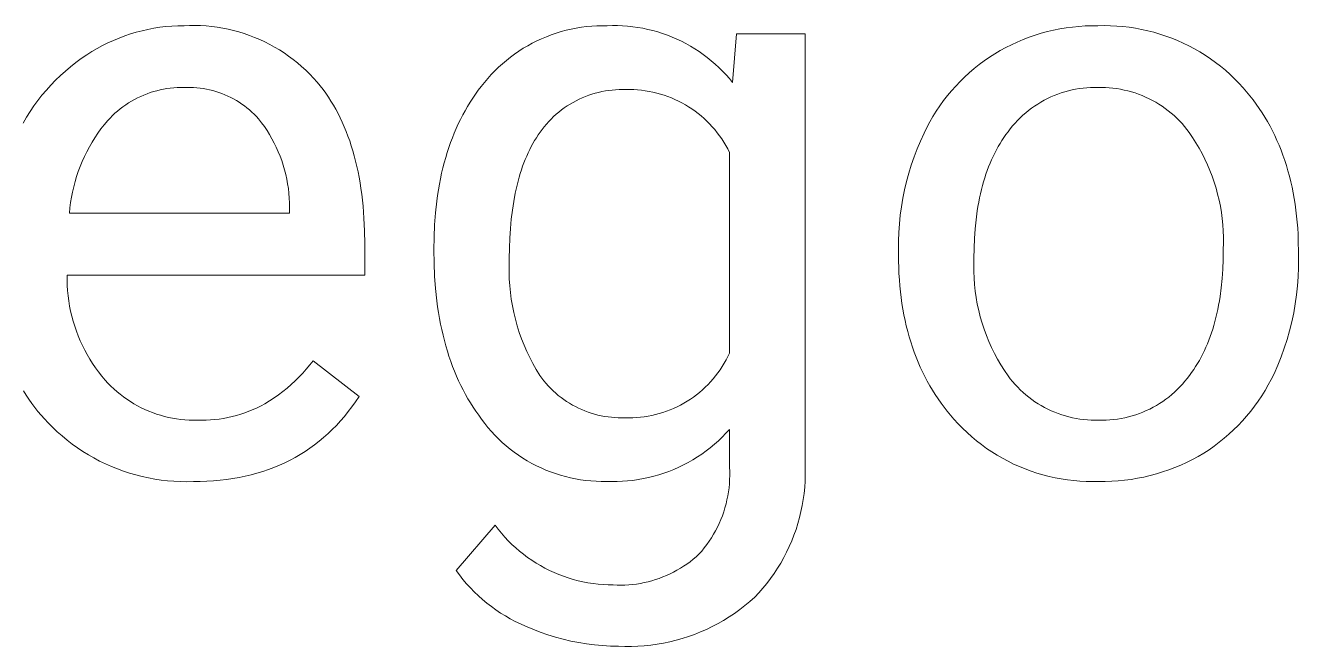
# Model space of a CAD drawing. Header units: millimetres. Extents: x 0 to 4030, y 0 to 2816.
# Drawn here: x 2931.4 to 3013.6, y 307.3 to 347.4 of the extents above; entities that cross this region are included whole.
import ezdxf

# ---------------------------------------------------------------- set-up
doc = ezdxf.new("R2010")
doc.units = ezdxf.units.MM
doc.header["$MEASUREMENT"] = 0
doc.layers.add('Domyślny', color=7, linetype='Continuous', true_color=0x000000)

msp = doc.modelspace()

# ---------------------------------------------------------------- linework, layer by layer
at = {"layer": 'Domyślny', "color": 18, "lineweight": 15, "true_color": 0x000000}
for p, q in [((2937.841, 346.706), (2938.211, 346.831)), ((2938.211, 346.831), (2938.585, 346.943)), ((2938.585, 346.943), (2938.962, 347.042)), ((2938.962, 347.042), (2939.343, 347.128)), ((2939.343, 347.128), (2939.727, 347.201)), ((2939.727, 347.201), (2940.113, 347.26)), ((2940.113, 347.26), (2940.5, 347.307)), ((2940.5, 347.307), (2940.889, 347.34)), ((2940.889, 347.34), (2941.279, 347.359)), ((2941.279, 347.359), (2941.67, 347.365)), ((2941.67, 347.365), (2942.028, 347.379)), ((2942.028, 347.379), (2942.386, 347.38)), ((2942.386, 347.38), (2942.744, 347.37)), ((2942.744, 347.37), (2943.102, 347.347)), ((2943.102, 347.347), (2943.459, 347.312)), ((2943.459, 347.312), (2943.814, 347.265)), ((2943.814, 347.265), (2944.168, 347.207)), ((2944.168, 347.207), (2944.519, 347.136)), ((2944.519, 347.136), (2944.868, 347.053)), ((2944.868, 347.053), (2945.214, 346.959)), ((2945.214, 346.959), (2945.556, 346.853)), ((2945.556, 346.853), (2945.895, 346.736)), ((2945.895, 346.736), (2946.229, 346.607)), ((2965.059, 346.657), (2965.372, 346.776)), ((2965.372, 346.776), (2965.689, 346.885)), ((2965.689, 346.885), (2966.009, 346.982)), ((2966.009, 346.982), (2966.332, 347.069)), ((2966.332, 347.069), (2966.658, 347.145)), ((2966.658, 347.145), (2966.987, 347.21)), ((2966.987, 347.21), (2967.318, 347.263)), ((2967.318, 347.263), (2967.65, 347.305)), ((2967.65, 347.305), (2967.983, 347.336)), ((2967.983, 347.336), (2968.318, 347.356)), ((2968.318, 347.356), (2968.652, 347.364)), ((2968.652, 347.364), (2968.987, 347.361)), ((2968.987, 347.361), (2969.316, 347.371)), ((2969.316, 347.371), (2969.646, 347.369)), ((2969.646, 347.369), (2969.975, 347.357)), ((2969.975, 347.357), (2970.303, 347.334)), ((2970.303, 347.334), (2970.631, 347.299)), ((2970.631, 347.299), (2970.957, 347.254)), ((2970.957, 347.254), (2971.281, 347.197)), ((2971.281, 347.197), (2971.604, 347.13)), ((2971.604, 347.13), (2971.924, 347.051)), ((2971.924, 347.051), (2972.241, 346.962)), ((2972.241, 346.962), (2972.555, 346.863)), ((2972.555, 346.863), (2972.865, 346.753)), ((2972.865, 346.753), (2973.172, 346.632)), ((2977.08, 343.697), (2977.321, 346.838)), ((2977.321, 346.838), (2981.75, 346.838)), ((2981.75, 346.838), (2981.75, 319.164)), ((2996.214, 346.619), (2996.603, 346.754)), ((2996.603, 346.754), (2996.996, 346.875)), ((2996.996, 346.875), (2997.393, 346.983)), ((2997.393, 346.983), (2997.793, 347.078)), ((2997.793, 347.078), (2998.196, 347.159)), ((2998.196, 347.159), (2998.602, 347.227)), ((2998.602, 347.227), (2999.01, 347.281)), ((2999.01, 347.281), (2999.419, 347.321)), ((2999.419, 347.321), (2999.829, 347.348)), ((2999.829, 347.348), (3000.24, 347.361)), ((3000.24, 347.361), (3000.652, 347.361)), ((3000.652, 347.361), (3001.057, 347.369)), ((3001.057, 347.369), (3001.462, 347.363)), ((3001.462, 347.363), (3001.867, 347.344)), ((3001.867, 347.344), (3002.271, 347.311)), ((3002.271, 347.311), (3002.674, 347.264)), ((3002.674, 347.264), (3003.075, 347.203)), ((3003.075, 347.203), (3003.474, 347.129)), ((3003.474, 347.129), (3003.87, 347.042)), ((3003.87, 347.042), (3004.262, 346.941)), ((3004.262, 346.941), (3004.651, 346.827)), ((3004.651, 346.827), (3005.036, 346.699)), ((2936.068, 345.894), (2936.411, 346.081)), ((2936.411, 346.081), (2936.76, 346.255)), ((2936.76, 346.255), (2937.115, 346.418)), ((2937.115, 346.418), (2937.475, 346.568)), ((2937.475, 346.568), (2937.841, 346.706)), ((2946.229, 346.607), (2946.559, 346.467)), ((2946.559, 346.467), (2946.884, 346.316)), ((2946.884, 346.316), (2947.204, 346.154)), ((2947.204, 346.154), (2947.518, 345.981)), ((2947.518, 345.981), (2947.826, 345.798)), ((2963.565, 345.905), (2963.853, 346.076)), ((2963.853, 346.076), (2964.147, 346.236)), ((2964.147, 346.236), (2964.446, 346.387)), ((2964.446, 346.387), (2964.75, 346.527)), ((2964.75, 346.527), (2965.059, 346.657)), ((2973.172, 346.632), (2973.474, 346.502)), ((2973.474, 346.502), (2973.771, 346.361)), ((2973.771, 346.361), (2974.064, 346.21)), ((2974.064, 346.21), (2974.352, 346.049)), ((2974.352, 346.049), (2974.634, 345.879)), ((2994.349, 345.758), (2994.71, 345.955)), ((2994.71, 345.955), (2995.078, 346.14)), ((2995.078, 346.14), (2995.451, 346.312)), ((2995.451, 346.312), (2995.83, 346.472)), ((2995.83, 346.472), (2996.214, 346.619)), ((3005.036, 346.699), (3005.417, 346.559)), ((3005.417, 346.559), (3005.792, 346.406)), ((3005.792, 346.406), (3006.162, 346.24)), ((3006.162, 346.24), (3006.526, 346.062)), ((3006.526, 346.062), (3006.884, 345.872)), ((2934.69, 344.987), (2935.042, 345.243)), ((2935.042, 345.243), (2935.402, 345.486)), ((2935.402, 345.486), (2935.731, 345.696)), ((2935.731, 345.696), (2936.068, 345.894)), ((2947.826, 345.798), (2948.128, 345.605)), ((2948.128, 345.605), (2948.423, 345.401)), ((2948.423, 345.401), (2948.711, 345.188)), ((2948.711, 345.188), (2948.991, 344.965)), ((2962.219, 344.912), (2962.474, 345.129)), ((2962.474, 345.129), (2962.737, 345.337)), ((2962.737, 345.337), (2963.006, 345.536)), ((2963.006, 345.536), (2963.282, 345.725)), ((2963.282, 345.725), (2963.565, 345.905)), ((2974.634, 345.879), (2974.91, 345.7)), ((2974.91, 345.7), (2975.18, 345.511)), ((2975.18, 345.511), (2975.443, 345.313)), ((2975.443, 345.313), (2975.699, 345.106)), ((2975.699, 345.106), (2975.949, 344.891)), ((2992.985, 344.852), (2993.313, 345.096)), ((2993.313, 345.096), (2993.65, 345.328)), ((2993.65, 345.328), (2993.995, 345.549)), ((2993.995, 345.549), (2994.349, 345.758)), ((3006.884, 345.872), (3007.235, 345.669)), ((3007.235, 345.669), (3007.579, 345.455)), ((3007.579, 345.455), (3007.916, 345.229)), ((3007.916, 345.229), (3008.245, 344.992)), ((2933.691, 344.149), (2934.014, 344.44)), ((2934.014, 344.44), (2934.347, 344.72)), ((2934.347, 344.72), (2934.69, 344.987)), ((2948.991, 344.965), (2949.264, 344.732)), ((2949.264, 344.732), (2949.529, 344.491)), ((2949.529, 344.491), (2949.785, 344.24)), ((2961.499, 344.212), (2961.731, 344.453)), ((2961.731, 344.453), (2961.971, 344.687)), ((2961.971, 344.687), (2962.219, 344.912)), ((2975.949, 344.891), (2976.191, 344.668)), ((2976.191, 344.668), (2976.425, 344.437)), ((2976.425, 344.437), (2976.652, 344.198)), ((2992.051, 344.054), (2992.353, 344.331)), ((2992.353, 344.331), (2992.664, 344.597)), ((2992.664, 344.597), (2992.985, 344.852)), ((3008.245, 344.992), (3008.566, 344.744)), ((3008.566, 344.744), (3008.878, 344.485)), ((3008.878, 344.485), (3009.181, 344.216)), ((2932.785, 343.212), (2933.076, 343.535)), ((2933.076, 343.535), (2933.378, 343.847)), ((2933.378, 343.847), (2933.691, 344.149)), ((2949.785, 344.24), (2950.033, 343.982)), ((2950.033, 343.982), (2950.272, 343.715)), ((2950.272, 343.715), (2950.46, 343.484)), ((2950.46, 343.484), (2950.643, 343.247)), ((2960.854, 343.442), (2961.061, 343.706)), ((2961.061, 343.706), (2961.276, 343.963)), ((2961.276, 343.963), (2961.499, 344.212)), ((2976.652, 344.198), (2976.87, 343.951)), ((2976.87, 343.951), (2977.08, 343.697)), ((2991.204, 343.166), (2991.476, 343.471)), ((2991.476, 343.471), (2991.758, 343.768)), ((2991.758, 343.768), (2992.051, 344.054)), ((3009.181, 344.216), (3009.474, 343.936)), ((3009.474, 343.936), (3009.759, 343.647)), ((3009.759, 343.647), (3010.033, 343.348)), ((2932.237, 342.536), (2932.505, 342.879)), ((2932.505, 342.879), (2932.785, 343.212)), ((2938.674, 342.708), (2938.477, 342.606)), ((2938.874, 342.803), (2938.674, 342.708)), ((2939.077, 342.891), (2938.874, 342.803)), ((2939.283, 342.972), (2939.077, 342.891)), ((2939.492, 343.046), (2939.283, 342.972)), ((2939.703, 343.112), (2939.492, 343.046)), ((2939.916, 343.172), (2939.703, 343.112)), ((2940.131, 343.224), (2939.916, 343.172)), ((2940.348, 343.269), (2940.131, 343.224)), ((2940.566, 343.306), (2940.348, 343.269)), ((2940.786, 343.336), (2940.566, 343.306)), ((2941.006, 343.358), (2940.786, 343.336)), ((2941.227, 343.372), (2941.006, 343.358)), ((2941.448, 343.38), (2941.227, 343.372)), ((2941.67, 343.379), (2941.448, 343.38)), ((2941.877, 343.385), (2941.67, 343.379)), ((2942.085, 343.383), (2941.877, 343.385)), ((2942.293, 343.375), (2942.085, 343.383)), ((2942.5, 343.359), (2942.293, 343.375)), ((2942.706, 343.337), (2942.5, 343.359)), ((2942.912, 343.307), (2942.706, 343.337)), ((2943.116, 343.27), (2942.912, 343.307)), ((2943.319, 343.227), (2943.116, 343.27)), ((2943.521, 343.177), (2943.319, 343.227)), ((2943.721, 343.119), (2943.521, 343.177)), ((2943.918, 343.055), (2943.721, 343.119)), ((2944.114, 342.985), (2943.918, 343.055)), ((2944.306, 342.907), (2944.114, 342.985)), ((2944.496, 342.824), (2944.306, 342.907)), ((2944.684, 342.733), (2944.496, 342.824)), ((2944.868, 342.637), (2944.684, 342.733)), ((2945.048, 342.534), (2944.868, 342.637)), ((2950.643, 343.247), (2950.819, 343.004)), ((2950.819, 343.004), (2950.989, 342.755)), ((2950.989, 342.755), (2951.154, 342.5)), ((2960.137, 342.423), (2960.307, 342.686)), ((2960.307, 342.686), (2960.484, 342.943)), ((2960.484, 342.943), (2960.666, 343.195)), ((2960.666, 343.195), (2960.854, 343.442)), ((2967.376, 342.711), (2967.174, 342.619)), ((2967.582, 342.796), (2967.376, 342.711)), ((2967.79, 342.874), (2967.582, 342.796)), ((2968.001, 342.945), (2967.79, 342.874)), ((2968.214, 343.008), (2968.001, 342.945)), ((2968.43, 343.064), (2968.214, 343.008)), ((2968.647, 343.113), (2968.43, 343.064)), ((2968.865, 343.154), (2968.647, 343.113)), ((2969.085, 343.187), (2968.865, 343.154)), ((2969.306, 343.213), (2969.085, 343.187)), ((2969.528, 343.232), (2969.306, 343.213)), ((2969.75, 343.242), (2969.528, 343.232)), ((2969.973, 343.245), (2969.75, 343.242)), ((2970.195, 343.241), (2969.973, 343.245)), ((2970.445, 343.244), (2970.195, 343.241)), ((2970.696, 343.238), (2970.445, 343.244)), ((2970.946, 343.223), (2970.696, 343.238)), ((2971.195, 343.2), (2970.946, 343.223)), ((2971.443, 343.168), (2971.195, 343.2)), ((2971.69, 343.127), (2971.443, 343.168)), ((2971.936, 343.078), (2971.69, 343.127)), ((2972.179, 343.02), (2971.936, 343.078)), ((2972.421, 342.954), (2972.179, 343.02)), ((2972.66, 342.88), (2972.421, 342.954)), ((2972.896, 342.797), (2972.66, 342.88)), ((2973.129, 342.706), (2972.896, 342.797)), ((2973.359, 342.607), (2973.129, 342.706)), ((2990.691, 342.527), (2990.942, 342.851)), ((2990.942, 342.851), (2991.204, 343.166)), ((2997.399, 342.662), (2997.186, 342.552)), ((2997.617, 342.765), (2997.399, 342.662)), ((2997.837, 342.86), (2997.617, 342.765)), ((2998.061, 342.947), (2997.837, 342.86)), ((2998.288, 343.026), (2998.061, 342.947)), ((2998.517, 343.098), (2998.288, 343.026)), ((2998.749, 343.161), (2998.517, 343.098)), ((2998.982, 343.217), (2998.749, 343.161)), ((2999.218, 343.264), (2998.982, 343.217)), ((2999.455, 343.303), (2999.218, 343.264)), ((2999.693, 343.334), (2999.455, 343.303)), ((2999.932, 343.357), (2999.693, 343.334)), ((3000.172, 343.371), (2999.932, 343.357)), ((3000.412, 343.377), (3000.172, 343.371)), ((3000.652, 343.375), (3000.412, 343.377)), ((3000.896, 343.377), (3000.652, 343.375)), ((3001.139, 343.371), (3000.896, 343.377)), ((3001.383, 343.357), (3001.139, 343.371)), ((3001.626, 343.334), (3001.383, 343.357)), ((3001.868, 343.302), (3001.626, 343.334)), ((3002.108, 343.263), (3001.868, 343.302)), ((3002.347, 343.215), (3002.108, 343.263)), ((3002.585, 343.158), (3002.347, 343.215)), ((3002.82, 343.094), (3002.585, 343.158)), ((3003.053, 343.022), (3002.82, 343.094)), ((3003.283, 342.941), (3003.053, 343.022)), ((3003.51, 342.853), (3003.283, 342.941)), ((3003.735, 342.756), (3003.51, 342.853)), ((3003.955, 342.653), (3003.735, 342.756)), ((3004.172, 342.541), (3003.955, 342.653)), ((3010.033, 343.348), (3010.253, 343.095)), ((3010.253, 343.095), (3010.466, 342.837)), ((3010.466, 342.837), (3010.673, 342.573)), ((2931.507, 341.456), (2931.738, 341.825)), ((2931.738, 341.825), (2931.981, 342.185)), ((2931.981, 342.185), (2932.237, 342.536)), ((2937.38, 341.86), (2937.214, 341.715)), ((2937.552, 342), (2937.38, 341.86)), ((2937.729, 342.134), (2937.552, 342)), ((2937.91, 342.261), (2937.729, 342.134)), ((2938.095, 342.383), (2937.91, 342.261)), ((2938.284, 342.498), (2938.095, 342.383)), ((2938.477, 342.606), (2938.284, 342.498)), ((2945.225, 342.425), (2945.048, 342.534)), ((2945.398, 342.311), (2945.225, 342.425)), ((2945.567, 342.19), (2945.398, 342.311)), ((2945.732, 342.064), (2945.567, 342.19)), ((2945.893, 341.932), (2945.732, 342.064)), ((2946.049, 341.795), (2945.893, 341.932)), ((2951.154, 342.5), (2951.312, 342.239)), ((2951.312, 342.239), (2951.464, 341.972)), ((2951.464, 341.972), (2951.611, 341.698)), ((2959.662, 341.602), (2959.814, 341.881)), ((2959.814, 341.881), (2959.973, 342.155)), ((2959.973, 342.155), (2960.137, 342.423)), ((2966.035, 341.927), (2965.86, 341.789)), ((2966.215, 342.058), (2966.035, 341.927)), ((2966.398, 342.183), (2966.215, 342.058)), ((2966.586, 342.302), (2966.398, 342.183)), ((2966.778, 342.415), (2966.586, 342.302)), ((2966.974, 342.52), (2966.778, 342.415)), ((2967.174, 342.619), (2966.974, 342.52)), ((2973.586, 342.5), (2973.359, 342.607)), ((2973.808, 342.386), (2973.586, 342.5)), ((2974.027, 342.263), (2973.808, 342.386)), ((2974.241, 342.134), (2974.027, 342.263)), ((2974.45, 341.996), (2974.241, 342.134)), ((2974.655, 341.852), (2974.45, 341.996)), ((2974.854, 341.701), (2974.655, 341.852)), ((2990.008, 341.507), (2990.224, 341.855)), ((2990.224, 341.855), (2990.452, 342.195)), ((2990.452, 342.195), (2990.691, 342.527)), ((2996.182, 341.896), (2995.996, 341.744)), ((2996.374, 342.041), (2996.182, 341.896)), ((2996.57, 342.179), (2996.374, 342.041)), ((2996.771, 342.311), (2996.57, 342.179)), ((2996.976, 342.435), (2996.771, 342.311)), ((2997.186, 342.552), (2996.976, 342.435)), ((3004.385, 342.422), (3004.172, 342.541)), ((3004.594, 342.296), (3004.385, 342.422)), ((3004.798, 342.163), (3004.594, 342.296)), ((3004.998, 342.023), (3004.798, 342.163)), ((3005.192, 341.875), (3004.998, 342.023)), ((3005.382, 341.722), (3005.192, 341.875)), ((3010.673, 342.573), (3010.872, 342.305)), ((3010.872, 342.305), (3011.064, 342.031)), ((3011.064, 342.031), (3011.249, 341.751)), ((2931.289, 341.08), (2931.507, 341.456)), ((2936.744, 341.245), (2936.524, 340.978)), ((2936.895, 341.407), (2936.744, 341.245)), ((2937.052, 341.564), (2936.895, 341.407)), ((2937.214, 341.715), (2937.052, 341.564)), ((2946.2, 341.652), (2946.049, 341.795)), ((2946.346, 341.505), (2946.2, 341.652)), ((2946.488, 341.353), (2946.346, 341.505)), ((2946.676, 341.107), (2946.488, 341.353)), ((2946.856, 340.856), (2946.676, 341.107)), ((2951.611, 341.698), (2951.751, 341.419)), ((2951.751, 341.419), (2951.886, 341.133)), ((2951.886, 341.133), (2952.014, 340.842)), ((2959.241, 340.734), (2959.375, 341.029)), ((2959.375, 341.029), (2959.516, 341.318)), ((2959.516, 341.318), (2959.662, 341.602)), ((2965.063, 341.015), (2964.92, 340.845)), ((2965.212, 341.181), (2965.063, 341.015)), ((2965.366, 341.341), (2965.212, 341.181)), ((2965.526, 341.496), (2965.366, 341.341)), ((2965.69, 341.645), (2965.526, 341.496)), ((2965.86, 341.789), (2965.69, 341.645)), ((2975.048, 341.543), (2974.854, 341.701)), ((2975.236, 341.378), (2975.048, 341.543)), ((2975.419, 341.206), (2975.236, 341.378)), ((2975.595, 341.029), (2975.419, 341.206)), ((2975.766, 340.845), (2975.595, 341.029)), ((2989.612, 340.79), (2989.804, 341.152)), ((2989.804, 341.152), (2990.008, 341.507)), ((2995.307, 341.076), (2995.149, 340.895)), ((2995.47, 341.252), (2995.307, 341.076)), ((2995.64, 341.422), (2995.47, 341.252)), ((2995.815, 341.586), (2995.64, 341.422)), ((2995.996, 341.744), (2995.815, 341.586)), ((3005.566, 341.562), (3005.382, 341.722)), ((3005.744, 341.395), (3005.566, 341.562)), ((3005.916, 341.223), (3005.744, 341.395)), ((3006.083, 341.044), (3005.916, 341.223)), ((3006.243, 340.86), (3006.083, 341.044)), ((3011.249, 341.751), (3011.427, 341.467)), ((3011.427, 341.467), (3011.598, 341.177)), ((3011.598, 341.177), (3011.762, 340.882)), ((2936.111, 340.422), (2935.918, 340.134)), ((2936.313, 340.703), (2936.111, 340.422)), ((2936.524, 340.978), (2936.313, 340.703)), ((2947.028, 340.599), (2946.856, 340.856)), ((2947.19, 340.336), (2947.028, 340.599)), ((2947.344, 340.067), (2947.19, 340.336)), ((2952.014, 340.842), (2952.137, 340.544)), ((2952.137, 340.544), (2952.253, 340.24)), ((2952.253, 340.24), (2952.364, 339.93)), ((2958.99, 340.128), (2959.112, 340.434)), ((2959.112, 340.434), (2959.241, 340.734)), ((2964.531, 340.316), (2964.413, 340.137)), ((2964.652, 340.49), (2964.531, 340.316)), ((2964.783, 340.67), (2964.652, 340.49)), ((2964.92, 340.845), (2964.783, 340.67)), ((2975.929, 340.656), (2975.766, 340.845)), ((2976.086, 340.461), (2975.929, 340.656)), ((2976.237, 340.261), (2976.086, 340.461)), ((2976.38, 340.055), (2976.237, 340.261)), ((2989.2, 339.92), (2989.432, 340.422)), ((2989.432, 340.422), (2989.612, 340.79)), ((2994.719, 340.335), (2994.588, 340.149)), ((2994.854, 340.516), (2994.719, 340.335)), ((2994.998, 340.708), (2994.854, 340.516)), ((2995.149, 340.895), (2994.998, 340.708)), ((3006.396, 340.671), (3006.243, 340.86)), ((3006.543, 340.476), (3006.396, 340.671)), ((3006.769, 340.145), (3006.543, 340.476)), ((3011.762, 340.882), (3011.919, 340.582)), ((3011.919, 340.582), (3012.069, 340.277)), ((3012.069, 340.277), (3012.212, 339.966)), ((2935.562, 339.54), (2935.398, 339.234)), ((2935.735, 339.84), (2935.562, 339.54)), ((2935.918, 340.134), (2935.735, 339.84)), ((2947.489, 339.794), (2947.344, 340.067)), ((2947.624, 339.516), (2947.489, 339.794)), ((2947.75, 339.234), (2947.624, 339.516)), ((2952.364, 339.93), (2952.468, 339.613)), ((2952.468, 339.613), (2952.567, 339.291)), ((2958.658, 339.179), (2958.763, 339.501)), ((2958.763, 339.501), (2958.873, 339.817)), ((2958.873, 339.817), (2958.99, 340.128)), ((2963.981, 339.368), (2963.882, 339.163)), ((2964.083, 339.568), (2963.981, 339.368)), ((2964.189, 339.763), (2964.083, 339.568)), ((2964.299, 339.953), (2964.189, 339.763)), ((2964.413, 340.137), (2964.299, 339.953)), ((2976.516, 339.845), (2976.38, 340.055)), ((2976.644, 339.63), (2976.516, 339.845)), ((2976.765, 339.411), (2976.644, 339.63)), ((2976.878, 339.188), (2976.765, 339.411)), ((2988.787, 338.893), (2988.985, 339.41)), ((2988.985, 339.41), (2989.2, 339.92)), ((2994.108, 339.358), (2993.998, 339.148)), ((2994.221, 339.563), (2994.108, 339.358)), ((2994.339, 339.763), (2994.221, 339.563)), ((2994.462, 339.959), (2994.339, 339.763)), ((2994.588, 340.149), (2994.462, 339.959)), ((3006.984, 339.807), (3006.769, 340.145)), ((3007.188, 339.462), (3006.984, 339.807)), ((3007.38, 339.11), (3007.188, 339.462)), ((3012.212, 339.966), (3012.348, 339.651)), ((3012.348, 339.651), (3012.477, 339.33)), ((2935.103, 338.608), (2934.971, 338.287)), ((2935.245, 338.923), (2935.103, 338.608)), ((2935.398, 339.234), (2935.245, 338.923)), ((2947.867, 338.947), (2947.75, 339.234)), ((2947.974, 338.657), (2947.867, 338.947)), ((2948.071, 338.363), (2947.974, 338.657)), ((2952.567, 339.291), (2952.66, 338.962)), ((2952.66, 338.962), (2952.746, 338.627)), ((2952.746, 338.627), (2952.827, 338.286)), ((2958.38, 338.182), (2958.467, 338.52)), ((2958.467, 338.52), (2958.559, 338.852)), ((2958.559, 338.852), (2958.658, 339.179)), ((2963.696, 338.737), (2963.609, 338.516)), ((2963.787, 338.952), (2963.696, 338.737)), ((2963.882, 339.163), (2963.787, 338.952)), ((2976.878, 326.237), (2976.878, 339.188)), ((2988.606, 338.369), (2988.787, 338.893)), ((2993.792, 338.714), (2993.695, 338.49)), ((2993.893, 338.934), (2993.792, 338.714)), ((2993.998, 339.148), (2993.893, 338.934)), ((3007.56, 338.752), (3007.38, 339.11)), ((3007.728, 338.388), (3007.56, 338.752)), ((3012.477, 339.33), (3012.599, 339.004)), ((3012.599, 339.004), (3012.713, 338.673)), ((3012.713, 338.673), (3012.821, 338.336)), ((2934.849, 337.963), (2934.738, 337.635)), ((2934.971, 338.287), (2934.849, 337.963)), ((2948.158, 338.066), (2948.071, 338.363)), ((2948.235, 337.767), (2948.158, 338.066)), ((2948.302, 337.465), (2948.235, 337.767)), ((2952.827, 338.286), (2952.902, 337.939)), ((2952.902, 337.939), (2952.97, 337.586)), ((2958.225, 337.491), (2958.299, 337.839)), ((2958.299, 337.839), (2958.38, 338.182)), ((2963.37, 337.822), (2963.298, 337.58)), ((2963.446, 338.058), (2963.37, 337.822)), ((2963.525, 338.29), (2963.446, 338.058)), ((2963.609, 338.516), (2963.525, 338.29)), ((2988.297, 337.306), (2988.443, 337.84)), ((2988.443, 337.84), (2988.606, 338.369)), ((2993.431, 337.788), (2993.351, 337.545)), ((2993.515, 338.027), (2993.431, 337.788)), ((2993.603, 338.261), (2993.515, 338.027)), ((2993.695, 338.49), (2993.603, 338.261)), ((3007.884, 338.019), (3007.728, 338.388)), ((3008.028, 337.644), (3007.884, 338.019)), ((3012.821, 338.336), (3012.922, 337.995)), ((3012.922, 337.995), (3013.016, 337.648)), ((2934.55, 336.968), (2934.472, 336.63)), ((2934.639, 337.303), (2934.55, 336.968)), ((2934.738, 337.635), (2934.639, 337.303)), ((2948.358, 337.161), (2948.302, 337.465)), ((2948.405, 336.855), (2948.358, 337.161)), ((2952.97, 337.586), (2953.033, 337.226)), ((2953.033, 337.226), (2953.09, 336.86)), ((2958.093, 336.778), (2958.156, 337.137)), ((2958.156, 337.137), (2958.225, 337.491)), ((2963.166, 337.081), (2963.106, 336.823)), ((2963.23, 337.333), (2963.166, 337.081)), ((2963.298, 337.58), (2963.23, 337.333)), ((2988.169, 336.768), (2988.297, 337.306)), ((2993.205, 337.044), (2993.138, 336.786)), ((2993.276, 337.297), (2993.205, 337.044)), ((2993.351, 337.545), (2993.276, 337.297)), ((3008.159, 337.266), (3008.028, 337.644)), ((3008.277, 336.883), (3008.159, 337.266)), ((3008.383, 336.496), (3008.277, 336.883)), ((3013.016, 337.648), (3013.103, 337.297)), ((3013.103, 337.297), (3013.183, 336.94)), ((3013.183, 336.94), (3013.256, 336.578)), ((2934.406, 336.29), (2934.351, 335.948)), ((2934.472, 336.63), (2934.406, 336.29)), ((2948.441, 336.548), (2948.405, 336.855)), ((2948.467, 336.24), (2948.441, 336.548)), ((2948.482, 335.931), (2948.467, 336.24)), ((2953.09, 336.86), (2953.141, 336.488)), ((2953.141, 336.488), (2953.224, 335.725)), ((2957.986, 336.044), (2958.036, 336.414)), ((2958.036, 336.414), (2958.093, 336.778)), ((2963.049, 336.561), (2962.948, 336.02)), ((2963.106, 336.823), (2963.049, 336.561)), ((2987.967, 335.679), (2988.059, 336.225)), ((2988.059, 336.225), (2988.169, 336.768)), ((2993.018, 336.256), (2992.964, 335.984)), ((2993.076, 336.523), (2993.018, 336.256)), ((2993.138, 336.786), (2993.076, 336.523)), ((3008.476, 336.106), (3008.383, 336.496)), ((3008.556, 335.713), (3008.476, 336.106)), ((3013.256, 336.578), (3013.322, 336.211)), ((3013.322, 336.211), (3013.381, 335.839)), ((2934.307, 335.605), (2934.275, 335.26)), ((2934.275, 335.26), (2948.487, 335.26)), ((2934.351, 335.948), (2934.307, 335.605)), ((2948.487, 335.622), (2948.482, 335.931)), ((2948.487, 335.26), (2948.487, 335.622)), ((2953.224, 335.725), (2953.284, 334.938)), ((2957.842, 334.512), (2957.902, 335.288)), ((2957.902, 335.288), (2957.986, 336.044)), ((2962.862, 335.459), (2962.791, 334.877)), ((2962.948, 336.02), (2962.862, 335.459)), ((2987.894, 335.13), (2987.967, 335.679)), ((2992.869, 335.425), (2992.791, 334.847)), ((2992.914, 335.707), (2992.869, 335.425)), ((2992.964, 335.984), (2992.914, 335.707)), ((3008.622, 335.318), (3008.556, 335.713)), ((3008.676, 334.921), (3008.622, 335.318)), ((3013.381, 335.839), (3013.433, 335.461)), ((3013.433, 335.461), (3013.478, 335.079)), ((2953.284, 334.938), (2953.32, 334.125)), ((2957.806, 333.713), (2957.842, 334.512)), ((2962.791, 334.877), (2962.737, 334.274)), ((2987.801, 334.027), (2987.838, 334.58)), ((2987.838, 334.58), (2987.894, 335.13)), ((2992.791, 334.847), (2992.731, 334.25)), ((3008.716, 334.522), (3008.676, 334.921)), ((3008.743, 334.122), (3008.716, 334.522)), ((3013.478, 335.079), (3013.516, 334.692)), ((3013.516, 334.692), (3013.547, 334.299)), ((2953.32, 334.125), (2953.332, 333.287)), ((2957.794, 332.894), (2957.806, 333.713)), ((2962.697, 333.651), (2962.674, 333.007)), ((2962.737, 334.274), (2962.697, 333.651)), ((2987.782, 333.474), (2987.801, 334.027)), ((2992.688, 333.634), (2992.662, 332.998)), ((2992.731, 334.25), (2992.688, 333.634)), ((3008.757, 333.722), (3008.743, 334.122)), ((3008.757, 333.321), (3008.757, 333.722)), ((3013.547, 334.299), (3013.571, 333.902)), ((3013.571, 333.902), (3013.589, 333.499)), ((2953.332, 333.287), (2953.332, 331.274)), ((2957.807, 332.039), (2957.794, 332.894)), ((2962.674, 333.007), (2962.666, 332.343)), ((2987.781, 332.92), (2987.782, 333.474)), ((2987.781, 332.585), (2987.781, 332.92)), ((2992.662, 332.998), (2992.653, 332.343)), ((3008.736, 332.275), (3008.744, 332.92)), ((3008.744, 332.92), (3008.757, 333.321)), ((3013.589, 333.499), (3013.603, 332.679)), ((2957.843, 331.208), (2957.807, 332.039)), ((2962.666, 332.343), (2962.649, 331.904)), ((2987.785, 332.174), (2987.781, 332.585)), ((2987.796, 331.767), (2987.785, 332.174)), ((2992.653, 332.343), (2992.64, 331.921)), ((3008.711, 331.649), (3008.736, 332.275)), ((3013.603, 332.343), (3013.601, 331.754)), ((3013.603, 332.679), (3013.603, 332.343)), ((2934.127, 331.274), (2934.126, 330.939)), ((2953.332, 331.274), (2934.127, 331.274)), ((2957.903, 330.4), (2957.843, 331.208)), ((2962.649, 331.904), (2962.648, 331.464)), ((2962.648, 331.464), (2962.662, 331.024)), ((2987.813, 331.366), (2987.796, 331.767)), ((2987.838, 330.971), (2987.813, 331.366)), ((2992.64, 331.921), (2992.641, 331.498)), ((2992.641, 331.498), (2992.658, 331.076)), ((3008.669, 331.041), (3008.711, 331.649)), ((3013.579, 331.164), (3013.537, 330.576)), ((3013.601, 331.754), (3013.579, 331.164)), ((2934.126, 330.939), (2934.136, 330.603)), ((2934.136, 330.603), (2934.157, 330.269)), ((2957.988, 329.614), (2957.903, 330.4)), ((2962.662, 331.024), (2962.69, 330.585)), ((2962.69, 330.585), (2962.734, 330.148)), ((2987.87, 330.58), (2987.838, 330.971)), ((2987.908, 330.194), (2987.87, 330.58)), ((2992.658, 331.076), (2992.689, 330.655)), ((2992.689, 330.655), (2992.735, 330.235)), ((3008.535, 329.88), (3008.61, 330.451)), ((3008.61, 330.451), (3008.669, 331.041)), ((3013.537, 330.576), (3013.474, 329.99)), ((2934.157, 330.269), (2934.19, 329.935)), ((2934.19, 329.935), (2934.233, 329.603)), ((2934.233, 329.603), (2934.288, 329.272)), ((2958.039, 329.23), (2957.988, 329.614)), ((2962.734, 330.148), (2962.793, 329.712)), ((2962.793, 329.712), (2962.866, 329.278)), ((2987.954, 329.814), (2987.908, 330.194)), ((2988.007, 329.439), (2987.954, 329.814)), ((2992.735, 330.235), (2992.795, 329.816)), ((2992.795, 329.816), (2992.87, 329.401)), ((3008.442, 329.327), (3008.491, 329.602)), ((3008.491, 329.602), (3008.535, 329.88)), ((3013.474, 329.99), (3013.392, 329.406)), ((2934.288, 329.272), (2934.353, 328.944)), ((2934.353, 328.944), (2934.43, 328.617)), ((2958.097, 328.852), (2958.039, 329.23)), ((2958.16, 328.479), (2958.097, 328.852)), ((2962.866, 329.278), (2962.955, 328.847)), ((2962.955, 328.847), (2963.058, 328.419)), ((2988.067, 329.069), (2988.007, 329.439)), ((2988.134, 328.704), (2988.067, 329.069)), ((2988.208, 328.344), (2988.134, 328.704)), ((2992.87, 329.401), (2992.959, 328.988)), ((2992.959, 328.988), (2993.063, 328.578)), ((3008.271, 328.533), (3008.333, 328.793)), ((3008.333, 328.793), (3008.389, 329.058)), ((3008.389, 329.058), (3008.442, 329.327)), ((3013.289, 328.825), (3013.166, 328.249)), ((3013.392, 329.406), (3013.289, 328.825)), ((2934.43, 328.617), (2934.518, 328.294)), ((2934.518, 328.294), (2934.616, 327.973)), ((2934.616, 327.973), (2934.725, 327.656)), ((2958.23, 328.112), (2958.16, 328.479)), ((2958.305, 327.751), (2958.23, 328.112)), ((2963.058, 328.419), (2963.176, 327.996)), ((2963.176, 327.996), (2963.309, 327.576)), ((2988.289, 327.99), (2988.208, 328.344)), ((2988.377, 327.64), (2988.289, 327.99)), ((2993.063, 328.578), (2993.181, 328.172)), ((2993.181, 328.172), (2993.313, 327.771)), ((3008.062, 327.779), (3008.136, 328.026)), ((3008.136, 328.026), (3008.206, 328.277)), ((3008.206, 328.277), (3008.271, 328.533)), ((3013.166, 328.249), (3013.023, 327.677)), ((2934.725, 327.656), (2934.844, 327.343)), ((2934.844, 327.343), (2934.974, 327.034)), ((2934.974, 327.034), (2935.114, 326.73)), ((2958.387, 327.396), (2958.305, 327.751)), ((2958.474, 327.046), (2958.387, 327.396)), ((2958.568, 326.702), (2958.474, 327.046)), ((2963.309, 327.576), (2963.455, 327.162)), ((2963.455, 327.162), (2963.616, 326.752)), ((2988.472, 327.296), (2988.377, 327.64)), ((2988.573, 326.957), (2988.472, 327.296)), ((2993.313, 327.771), (2993.459, 327.374)), ((2993.459, 327.374), (2993.619, 326.983)), ((3007.723, 326.838), (3007.814, 327.066)), ((3007.814, 327.066), (3007.901, 327.299)), ((3007.901, 327.299), (3007.984, 327.537)), ((3007.984, 327.537), (3008.062, 327.779)), ((3012.861, 327.11), (3012.679, 326.549)), ((3013.023, 327.677), (3012.861, 327.11)), ((2935.114, 326.73), (2935.264, 326.43)), ((2935.264, 326.43), (2935.424, 326.136)), ((2958.667, 326.363), (2958.568, 326.702)), ((2958.773, 326.03), (2958.667, 326.363)), ((2963.616, 326.752), (2963.791, 326.348)), ((2963.791, 326.348), (2963.98, 325.951)), ((2976.773, 326.013), (2976.878, 326.237)), ((2988.682, 326.623), (2988.573, 326.957)), ((2988.798, 326.294), (2988.682, 326.623)), ((2988.921, 325.97), (2988.798, 326.294)), ((2993.619, 326.983), (2993.792, 326.598)), ((2993.792, 326.598), (2993.979, 326.219)), ((2993.979, 326.219), (2994.179, 325.846)), ((3007.423, 326.179), (3007.527, 326.394)), ((3007.527, 326.394), (3007.627, 326.614)), ((3007.627, 326.614), (3007.723, 326.838)), ((3012.679, 326.549), (3012.478, 325.994)), ((2935.424, 326.136), (2935.594, 325.847)), ((2935.594, 325.847), (2935.774, 325.564)), ((2935.774, 325.564), (2935.963, 325.287)), ((2949.564, 325.2), (2949.788, 325.469)), ((2949.788, 325.469), (2950.004, 325.744)), ((2950.004, 325.744), (2952.97, 323.436)), ((2958.885, 325.703), (2958.773, 326.03)), ((2959.002, 325.382), (2958.885, 325.703)), ((2959.126, 325.066), (2959.002, 325.382)), ((2963.98, 325.951), (2964.182, 325.56)), ((2964.182, 325.56), (2964.397, 325.177)), ((2976.409, 325.367), (2976.538, 325.578)), ((2976.538, 325.578), (2976.659, 325.794)), ((2976.659, 325.794), (2976.773, 326.013)), ((2989.05, 325.651), (2988.921, 325.97)), ((2989.187, 325.337), (2989.05, 325.651)), ((2994.179, 325.846), (2994.391, 325.481)), ((2994.391, 325.481), (2994.616, 325.124)), ((3006.962, 325.365), (3007.084, 325.562)), ((3007.084, 325.562), (3007.201, 325.763)), ((3007.201, 325.763), (3007.314, 325.969)), ((3007.314, 325.969), (3007.423, 326.179)), ((3012.258, 325.447), (3012.019, 324.908)), ((3012.478, 325.994), (3012.258, 325.447)), ((2935.963, 325.287), (2936.161, 325.017)), ((2936.161, 325.017), (2936.368, 324.753)), ((2936.368, 324.753), (2936.583, 324.496)), ((2948.841, 324.44), (2949.09, 324.685)), ((2949.09, 324.685), (2949.331, 324.939)), ((2949.331, 324.939), (2949.564, 325.2)), ((2959.255, 324.756), (2959.126, 325.066)), ((2959.391, 324.452), (2959.255, 324.756)), ((2964.397, 325.177), (2964.625, 324.801)), ((2964.625, 324.801), (2964.756, 324.622)), ((2964.756, 324.622), (2964.892, 324.447)), ((2975.661, 324.385), (2975.824, 324.571)), ((2975.824, 324.571), (2975.981, 324.762)), ((2975.981, 324.762), (2976.131, 324.959)), ((2976.131, 324.959), (2976.274, 325.161)), ((2976.274, 325.161), (2976.409, 325.367)), ((2989.331, 325.029), (2989.187, 325.337)), ((2989.481, 324.725), (2989.331, 325.029)), ((2989.638, 324.427), (2989.481, 324.725)), ((2994.616, 325.124), (2994.854, 324.774)), ((2994.854, 324.774), (2995, 324.581)), ((2995, 324.581), (2995.152, 324.393)), ((3006.272, 324.417), (3006.425, 324.606)), ((3006.425, 324.606), (3006.57, 324.801)), ((3006.57, 324.801), (3006.705, 324.984)), ((3006.705, 324.984), (3006.836, 325.172)), ((3006.836, 325.172), (3006.962, 325.365)), ((3012.019, 324.908), (3011.84, 324.542)), ((2931.481, 323.524), (2931.307, 323.798)), ((2936.583, 324.496), (2936.764, 324.299)), ((2936.764, 324.299), (2936.952, 324.108)), ((2936.952, 324.108), (2937.146, 323.924)), ((2937.146, 323.924), (2937.347, 323.746)), ((2937.347, 323.746), (2937.553, 323.576)), ((2947.767, 323.543), (2948.046, 323.754)), ((2948.046, 323.754), (2948.318, 323.974)), ((2948.318, 323.974), (2948.583, 324.203)), ((2948.583, 324.203), (2948.841, 324.44)), ((2959.533, 324.154), (2959.391, 324.452)), ((2959.68, 323.861), (2959.533, 324.154)), ((2959.834, 323.573), (2959.68, 323.861)), ((2964.892, 324.447), (2965.034, 324.278)), ((2965.034, 324.278), (2965.182, 324.113)), ((2965.182, 324.113), (2965.336, 323.954)), ((2965.336, 323.954), (2965.495, 323.8)), ((2965.495, 323.8), (2965.659, 323.651)), ((2974.947, 323.702), (2975.134, 323.863)), ((2975.134, 323.863), (2975.316, 324.031)), ((2975.316, 324.031), (2975.492, 324.205)), ((2975.492, 324.205), (2975.661, 324.385)), ((2989.803, 324.134), (2989.638, 324.427)), ((2989.974, 323.845), (2989.803, 324.134)), ((2990.152, 323.562), (2989.974, 323.845)), ((2995.152, 324.393), (2995.311, 324.21)), ((2995.311, 324.21), (2995.476, 324.033)), ((2995.476, 324.033), (2995.647, 323.862)), ((2995.647, 323.862), (2995.824, 323.697)), ((3005.6, 323.716), (3005.777, 323.882)), ((3005.777, 323.882), (3005.948, 324.055)), ((3005.948, 324.055), (3006.114, 324.233)), ((3006.114, 324.233), (3006.272, 324.417)), ((3011.444, 323.827), (3011.229, 323.481)), ((3011.648, 324.181), (3011.444, 323.827)), ((3011.84, 324.542), (3011.648, 324.181)), ((2931.661, 323.255), (2931.481, 323.524)), ((2931.849, 322.991), (2931.661, 323.255)), ((2932.043, 322.731), (2931.849, 322.991)), ((2937.553, 323.576), (2937.766, 323.413)), ((2937.766, 323.413), (2937.984, 323.257)), ((2937.984, 323.257), (2938.207, 323.109)), ((2938.207, 323.109), (2938.435, 322.969)), ((2938.435, 322.969), (2938.668, 322.837)), ((2946.64, 322.832), (2946.89, 322.966)), ((2946.89, 322.966), (2947.189, 323.149)), ((2947.189, 323.149), (2947.481, 323.341)), ((2947.481, 323.341), (2947.767, 323.543)), ((2952.744, 323.099), (2952.51, 322.773)), ((2952.97, 323.436), (2952.744, 323.099)), ((2959.993, 323.292), (2959.834, 323.573)), ((2960.159, 323.016), (2959.993, 323.292)), ((2960.331, 322.746), (2960.159, 323.016)), ((2965.659, 323.651), (2965.828, 323.508)), ((2965.828, 323.508), (2966.002, 323.371)), ((2966.002, 323.371), (2966.181, 323.24)), ((2966.181, 323.24), (2966.363, 323.116)), ((2966.363, 323.116), (2966.551, 322.997)), ((2966.551, 322.997), (2966.742, 322.886)), ((2973.716, 322.879), (2973.933, 322.998)), ((2973.933, 322.998), (2974.145, 323.125)), ((2974.145, 323.125), (2974.353, 323.258)), ((2974.353, 323.258), (2974.556, 323.399)), ((2974.556, 323.399), (2974.754, 323.547)), ((2974.754, 323.547), (2974.947, 323.702)), ((2990.337, 323.284), (2990.152, 323.562)), ((2990.529, 323.011), (2990.337, 323.284)), ((2990.727, 322.743), (2990.529, 323.011)), ((2995.824, 323.697), (2996.007, 323.538)), ((2996.007, 323.538), (2996.195, 323.386)), ((2996.195, 323.386), (2996.388, 323.24)), ((2996.388, 323.24), (2996.586, 323.101)), ((2996.586, 323.101), (2996.789, 322.969)), ((2996.789, 322.969), (2996.997, 322.844)), ((3004.426, 322.857), (3004.633, 322.983)), ((3004.633, 322.983), (3004.837, 323.116)), ((3004.837, 323.116), (3005.035, 323.256)), ((3005.035, 323.256), (3005.229, 323.403)), ((3005.229, 323.403), (3005.417, 323.556)), ((3005.417, 323.556), (3005.6, 323.716)), ((3011.002, 323.141), (3010.764, 322.81)), ((3011.229, 323.481), (3011.002, 323.141)), ((2932.245, 322.477), (2932.043, 322.731)), ((2932.454, 322.228), (2932.245, 322.477)), ((2932.67, 321.984), (2932.454, 322.228)), ((2938.668, 322.837), (2938.905, 322.714)), ((2938.905, 322.714), (2939.147, 322.598)), ((2939.147, 322.598), (2939.393, 322.491)), ((2939.393, 322.491), (2939.642, 322.393)), ((2939.642, 322.393), (2939.894, 322.303)), ((2939.894, 322.303), (2940.149, 322.222)), ((2940.149, 322.222), (2940.407, 322.151)), ((2940.407, 322.151), (2940.668, 322.088)), ((2940.668, 322.088), (2940.93, 322.034)), ((2944.505, 322.075), (2944.782, 322.137)), ((2944.782, 322.137), (2945.057, 322.209)), ((2945.057, 322.209), (2945.329, 322.29)), ((2945.329, 322.29), (2945.598, 322.38)), ((2945.598, 322.38), (2945.864, 322.48)), ((2945.864, 322.48), (2946.127, 322.588)), ((2946.127, 322.588), (2946.386, 322.706)), ((2946.386, 322.706), (2946.64, 322.832)), ((2952.023, 322.152), (2951.769, 321.858)), ((2952.27, 322.457), (2952.023, 322.152)), ((2952.51, 322.773), (2952.27, 322.457)), ((2960.508, 322.481), (2960.331, 322.746)), ((2960.692, 322.222), (2960.508, 322.481)), ((2960.881, 321.969), (2960.692, 322.222)), ((2966.742, 322.886), (2966.936, 322.78)), ((2966.936, 322.78), (2967.135, 322.682)), ((2967.135, 322.682), (2967.336, 322.59)), ((2967.336, 322.59), (2967.541, 322.506)), ((2967.541, 322.506), (2967.748, 322.428)), ((2967.748, 322.428), (2967.958, 322.358)), ((2967.958, 322.358), (2968.17, 322.295)), ((2968.17, 322.295), (2968.385, 322.239)), ((2968.385, 322.239), (2968.601, 322.191)), ((2968.601, 322.191), (2968.818, 322.15)), ((2968.818, 322.15), (2969.037, 322.117)), ((2969.037, 322.117), (2969.257, 322.091)), ((2969.257, 322.091), (2969.478, 322.072)), ((2970.883, 322.075), (2971.129, 322.096)), ((2971.129, 322.096), (2971.374, 322.125)), ((2971.374, 322.125), (2971.619, 322.164)), ((2971.619, 322.164), (2971.861, 322.21)), ((2971.861, 322.21), (2972.103, 322.265)), ((2972.103, 322.265), (2972.341, 322.329)), ((2972.341, 322.329), (2972.578, 322.4)), ((2972.578, 322.4), (2972.812, 322.48)), ((2972.812, 322.48), (2973.043, 322.568)), ((2973.043, 322.568), (2973.271, 322.664)), ((2973.271, 322.664), (2973.496, 322.767)), ((2973.496, 322.767), (2973.716, 322.879)), ((2990.933, 322.48), (2990.727, 322.743)), ((2991.145, 322.222), (2990.933, 322.48)), ((2991.365, 321.969), (2991.145, 322.222)), ((2996.997, 322.844), (2997.208, 322.727)), ((2997.208, 322.727), (2997.424, 322.617)), ((2997.424, 322.617), (2997.643, 322.514)), ((2997.643, 322.514), (2997.866, 322.42)), ((2997.866, 322.42), (2998.092, 322.333)), ((2998.092, 322.333), (2998.321, 322.254)), ((2998.321, 322.254), (2998.552, 322.183)), ((2998.552, 322.183), (2998.786, 322.12)), ((2998.786, 322.12), (2999.022, 322.065)), ((3002.395, 322.069), (3002.632, 322.125)), ((3002.632, 322.125), (3002.866, 322.188)), ((3002.866, 322.188), (3003.098, 322.26)), ((3003.098, 322.26), (3003.328, 322.34)), ((3003.328, 322.34), (3003.554, 322.428)), ((3003.554, 322.428), (3003.778, 322.524)), ((3003.778, 322.524), (3003.997, 322.627)), ((3003.997, 322.627), (3004.214, 322.738)), ((3004.214, 322.738), (3004.426, 322.857)), ((3010.254, 322.172), (3009.984, 321.866)), ((3010.514, 322.487), (3010.254, 322.172)), ((3010.764, 322.81), (3010.514, 322.487)), ((2932.893, 321.745), (2932.67, 321.984)), ((2933.186, 321.449), (2932.893, 321.745)), ((2933.489, 321.163), (2933.186, 321.449)), ((2940.93, 322.034), (2941.194, 321.99)), ((2941.194, 321.99), (2941.459, 321.954)), ((2941.459, 321.954), (2941.726, 321.928)), ((2941.726, 321.928), (2941.993, 321.912)), ((2941.993, 321.912), (2942.261, 321.904)), ((2942.261, 321.904), (2942.528, 321.906)), ((2942.528, 321.906), (2942.812, 321.901)), ((2942.812, 321.901), (2943.096, 321.906)), ((2943.096, 321.906), (2943.38, 321.921)), ((2943.38, 321.921), (2943.663, 321.945)), ((2943.663, 321.945), (2943.945, 321.978)), ((2943.945, 321.978), (2944.226, 322.022)), ((2944.226, 322.022), (2944.505, 322.075)), ((2951.24, 321.301), (2950.964, 321.038)), ((2951.508, 321.574), (2951.24, 321.301)), ((2951.769, 321.858), (2951.508, 321.574)), ((2961.081, 321.701), (2960.881, 321.969)), ((2961.29, 321.441), (2961.081, 321.701)), ((2961.508, 321.187), (2961.29, 321.441)), ((2969.478, 322.072), (2969.699, 322.062)), ((2969.699, 322.062), (2969.92, 322.059)), ((2969.92, 322.059), (2970.141, 322.063)), ((2970.141, 322.063), (2970.389, 322.058)), ((2970.389, 322.058), (2970.636, 322.062)), ((2970.636, 322.062), (2970.883, 322.075)), ((2976.878, 321.312), (2976.647, 321.059)), ((2976.878, 318.869), (2976.878, 321.312)), ((2991.637, 321.671), (2991.365, 321.969)), ((2991.92, 321.382), (2991.637, 321.671)), ((2992.212, 321.103), (2991.92, 321.382)), ((2999.022, 322.065), (2999.259, 322.019)), ((2999.259, 322.019), (2999.498, 321.981)), ((2999.498, 321.981), (2999.739, 321.951)), ((2999.739, 321.951), (2999.98, 321.929)), ((2999.98, 321.929), (3000.221, 321.916)), ((3000.221, 321.916), (3000.463, 321.912)), ((3000.463, 321.912), (3000.705, 321.915)), ((3000.705, 321.915), (3000.948, 321.912)), ((3000.948, 321.912), (3001.191, 321.917)), ((3001.191, 321.917), (3001.434, 321.931)), ((3001.434, 321.931), (3001.676, 321.953)), ((3001.676, 321.953), (3001.917, 321.983)), ((3001.917, 321.983), (3002.157, 322.022)), ((3002.157, 322.022), (3002.395, 322.069)), ((3009.413, 321.283), (3009.113, 321.006)), ((3009.703, 321.57), (3009.413, 321.283)), ((3009.984, 321.866), (3009.703, 321.57)), ((2933.802, 320.887), (2933.489, 321.163)), ((2934.124, 320.622), (2933.802, 320.887)), ((2934.455, 320.368), (2934.124, 320.622)), ((2950.393, 320.545), (2950.097, 320.315)), ((2950.682, 320.787), (2950.393, 320.545)), ((2950.964, 321.038), (2950.682, 320.787)), ((2961.735, 320.941), (2961.508, 321.187)), ((2961.97, 320.704), (2961.735, 320.941)), ((2962.213, 320.474), (2961.97, 320.704)), ((2962.464, 320.253), (2962.213, 320.474)), ((2976.157, 320.578), (2975.901, 320.351)), ((2976.406, 320.815), (2976.157, 320.578)), ((2976.647, 321.059), (2976.406, 320.815)), ((2992.513, 320.834), (2992.212, 321.103)), ((2992.823, 320.575), (2992.513, 320.834)), ((2993.142, 320.327), (2992.823, 320.575)), ((3008.486, 320.484), (3008.159, 320.238)), ((3008.804, 320.74), (3008.486, 320.484)), ((3009.113, 321.006), (3008.804, 320.74)), ((2934.794, 320.125), (2934.455, 320.368)), ((2935.142, 319.894), (2934.794, 320.125)), ((2935.496, 319.674), (2935.142, 319.894)), ((2935.858, 319.467), (2935.496, 319.674)), ((2949.167, 319.687), (2948.843, 319.5)), ((2949.484, 319.886), (2949.167, 319.687)), ((2949.794, 320.095), (2949.484, 319.886)), ((2950.097, 320.315), (2949.794, 320.095)), ((2962.722, 320.041), (2962.464, 320.253)), ((2962.987, 319.838), (2962.722, 320.041)), ((2963.26, 319.645), (2962.987, 319.838)), ((2963.539, 319.461), (2963.26, 319.645)), ((2975.086, 319.723), (2974.801, 319.533)), ((2975.365, 319.923), (2975.086, 319.723)), ((2975.636, 320.133), (2975.365, 319.923)), ((2975.901, 320.351), (2975.636, 320.133)), ((2993.47, 320.09), (2993.142, 320.327)), ((2993.805, 319.865), (2993.47, 320.09)), ((2994.147, 319.65), (2993.805, 319.865)), ((2994.497, 319.448), (2994.147, 319.65)), ((3007.483, 319.782), (3007.122, 319.57)), ((3007.825, 320.004), (3007.483, 319.782)), ((3008.159, 320.238), (3007.825, 320.004)), ((2936.227, 319.272), (2935.858, 319.467)), ((2936.602, 319.09), (2936.227, 319.272)), ((2936.983, 318.921), (2936.602, 319.09)), ((2937.37, 318.764), (2936.983, 318.921)), ((2947.478, 318.856), (2947.119, 318.721)), ((2947.83, 319.001), (2947.478, 318.856)), ((2948.175, 319.156), (2947.83, 319.001)), ((2948.512, 319.323), (2948.175, 319.156)), ((2948.843, 319.5), (2948.512, 319.323)), ((2963.824, 319.286), (2963.539, 319.461)), ((2964.115, 319.122), (2963.824, 319.286)), ((2964.411, 318.968), (2964.115, 319.122)), ((2964.713, 318.824), (2964.411, 318.968)), ((2965.02, 318.69), (2964.713, 318.824)), ((2973.599, 318.873), (2973.286, 318.734)), ((2973.908, 319.023), (2973.599, 318.873)), ((2974.211, 319.183), (2973.908, 319.023)), ((2974.509, 319.353), (2974.211, 319.183)), ((2974.801, 319.533), (2974.509, 319.353)), ((2976.89, 318.604), (2976.878, 318.869)), ((2981.75, 319.164), (2981.765, 318.767)), ((2994.853, 319.258), (2994.497, 319.448)), ((2995.216, 319.079), (2994.853, 319.258)), ((2995.584, 318.914), (2995.216, 319.079)), ((2995.958, 318.761), (2995.584, 318.914)), ((3005.613, 318.848), (3005.222, 318.7)), ((3005.999, 319.01), (3005.613, 318.848)), ((3006.379, 319.184), (3005.999, 319.01)), ((3006.754, 319.371), (3006.379, 319.184)), ((3007.122, 319.57), (3006.754, 319.371)), ((2937.762, 318.621), (2937.37, 318.764)), ((2938.158, 318.491), (2937.762, 318.621)), ((2938.558, 318.374), (2938.158, 318.491)), ((2938.963, 318.271), (2938.558, 318.374)), ((2939.37, 318.182), (2938.963, 318.271)), ((2939.78, 318.106), (2939.37, 318.182)), ((2940.193, 318.045), (2939.78, 318.106)), ((2940.607, 317.997), (2940.193, 318.045)), ((2941.023, 317.963), (2940.607, 317.997)), ((2943.579, 317.995), (2943.15, 317.969)), ((2944, 318.033), (2943.579, 317.995)), ((2944.414, 318.082), (2944, 318.033)), ((2944.821, 318.141), (2944.414, 318.082)), ((2945.222, 318.211), (2944.821, 318.141)), ((2945.615, 318.291), (2945.222, 318.211)), ((2946.002, 318.383), (2945.615, 318.291)), ((2946.381, 318.485), (2946.002, 318.383)), ((2946.754, 318.598), (2946.381, 318.485)), ((2947.119, 318.721), (2946.754, 318.598)), ((2965.33, 318.568), (2965.02, 318.69)), ((2965.645, 318.456), (2965.33, 318.568)), ((2965.964, 318.355), (2965.645, 318.456)), ((2966.286, 318.265), (2965.964, 318.355)), ((2966.611, 318.187), (2966.286, 318.265)), ((2966.938, 318.119), (2966.611, 318.187)), ((2967.268, 318.064), (2966.938, 318.119)), ((2967.599, 318.019), (2967.268, 318.064)), ((2967.932, 317.986), (2967.599, 318.019)), ((2968.265, 317.965), (2967.932, 317.986)), ((2970.304, 317.988), (2969.962, 317.962)), ((2970.645, 318.025), (2970.304, 317.988)), ((2970.984, 318.073), (2970.645, 318.025)), ((2971.322, 318.134), (2970.984, 318.073)), ((2971.657, 318.206), (2971.322, 318.134)), ((2971.99, 318.289), (2971.657, 318.206)), ((2972.319, 318.384), (2971.99, 318.289)), ((2972.645, 318.489), (2972.319, 318.384)), ((2972.968, 318.606), (2972.645, 318.489)), ((2973.286, 318.734), (2972.968, 318.606)), ((2976.87, 317.808), (2976.886, 318.073)), ((2976.886, 318.073), (2976.893, 318.338)), ((2976.893, 318.338), (2976.89, 318.604)), ((2981.767, 318.37), (2981.754, 317.972)), ((2981.765, 318.767), (2981.767, 318.37)), ((2996.337, 318.62), (2995.958, 318.761)), ((2996.72, 318.493), (2996.337, 318.62)), ((2997.108, 318.379), (2996.72, 318.493)), ((2997.499, 318.277), (2997.108, 318.379)), ((2997.894, 318.19), (2997.499, 318.277)), ((2998.291, 318.116), (2997.894, 318.19)), ((2998.69, 318.055), (2998.291, 318.116)), ((2999.091, 318.008), (2998.69, 318.055)), ((2999.494, 317.974), (2999.091, 318.008)), ((3001.96, 317.994), (3001.542, 317.967)), ((3002.376, 318.034), (3001.96, 317.994)), ((3002.791, 318.088), (3002.376, 318.034)), ((3003.204, 318.156), (3002.791, 318.088)), ((3003.614, 318.238), (3003.204, 318.156)), ((3004.022, 318.333), (3003.614, 318.238)), ((3004.426, 318.442), (3004.022, 318.333)), ((3004.826, 318.564), (3004.426, 318.442)), ((3005.222, 318.7), (3004.826, 318.564)), ((2941.439, 317.944), (2941.023, 317.963)), ((2941.857, 317.938), (2941.439, 317.944)), ((2942.274, 317.947), (2941.857, 317.938)), ((2942.715, 317.952), (2942.274, 317.947)), ((2943.15, 317.969), (2942.715, 317.952)), ((2968.599, 317.955), (2968.265, 317.965)), ((2968.933, 317.956), (2968.599, 317.955)), ((2969.276, 317.947), (2968.933, 317.956)), ((2969.619, 317.948), (2969.276, 317.947)), ((2969.962, 317.962), (2969.619, 317.948)), ((2976.767, 317.018), (2976.81, 317.28)), ((2976.81, 317.28), (2976.845, 317.543)), ((2976.845, 317.543), (2976.87, 317.808)), ((2981.689, 317.18), (2981.636, 316.786)), ((2981.728, 317.576), (2981.689, 317.18)), ((2981.754, 317.972), (2981.728, 317.576)), ((2999.897, 317.955), (2999.494, 317.974)), ((3000.301, 317.949), (2999.897, 317.955)), ((3000.705, 317.956), (3000.301, 317.949)), ((3001.124, 317.955), (3000.705, 317.956)), ((3001.542, 317.967), (3001.124, 317.955)), ((2976.582, 316.243), (2976.653, 316.499)), ((2976.653, 316.499), (2976.714, 316.758)), ((2976.714, 316.758), (2976.767, 317.018)), ((2981.569, 316.395), (2981.489, 316.005)), ((2981.636, 316.786), (2981.569, 316.395)), ((2976.318, 315.492), (2976.415, 315.74)), ((2976.415, 315.74), (2976.503, 315.99)), ((2976.503, 315.99), (2976.582, 316.243)), ((2981.395, 315.619), (2981.288, 315.236)), ((2981.489, 316.005), (2981.395, 315.619)), ((2959.23, 312.212), (2961.753, 315.125)), ((2961.753, 315.125), (2961.952, 314.864)), ((2961.952, 314.864), (2962.16, 314.61)), ((2975.847, 314.541), (2975.977, 314.773)), ((2975.977, 314.773), (2976.099, 315.009)), ((2976.099, 315.009), (2976.213, 315.248)), ((2976.213, 315.248), (2976.318, 315.492)), ((2981.169, 314.857), (2981.036, 314.483)), ((2981.288, 315.236), (2981.169, 314.857)), ((2962.16, 314.61), (2962.377, 314.363)), ((2962.377, 314.363), (2962.602, 314.124)), ((2962.602, 314.124), (2962.835, 313.893)), ((2962.835, 313.893), (2963.076, 313.671)), ((2975.249, 313.664), (2975.41, 313.876)), ((2975.41, 313.876), (2975.563, 314.092)), ((2975.563, 314.092), (2975.709, 314.314)), ((2975.709, 314.314), (2975.847, 314.541)), ((2980.89, 314.113), (2980.732, 313.748)), ((2981.036, 314.483), (2980.89, 314.113)), ((2963.076, 313.671), (2963.325, 313.457)), ((2963.325, 313.457), (2963.581, 313.251)), ((2963.581, 313.251), (2963.844, 313.055)), ((2963.844, 313.055), (2964.114, 312.868)), ((2974.526, 312.929), (2974.719, 313.091)), ((2974.719, 313.091), (2974.906, 313.259)), ((2974.906, 313.259), (2975.081, 313.459)), ((2975.081, 313.459), (2975.249, 313.664)), ((2980.561, 313.389), (2980.378, 313.036)), ((2980.732, 313.748), (2980.561, 313.389)), ((2964.114, 312.868), (2964.39, 312.69)), ((2964.39, 312.69), (2964.672, 312.522)), ((2964.672, 312.522), (2964.959, 312.364)), ((2964.959, 312.364), (2965.252, 312.216)), ((2973.487, 312.222), (2973.704, 312.349)), ((2973.704, 312.349), (2973.917, 312.484)), ((2973.917, 312.484), (2974.125, 312.625)), ((2974.125, 312.625), (2974.328, 312.774)), ((2974.328, 312.774), (2974.526, 312.929)), ((2979.976, 312.351), (2979.758, 312.018)), ((2980.183, 312.69), (2979.976, 312.351)), ((2980.378, 313.036), (2980.183, 312.69)), ((2959.446, 311.919), (2959.23, 312.212)), ((2959.671, 311.633), (2959.446, 311.919)), ((2959.906, 311.356), (2959.671, 311.633)), ((2965.252, 312.216), (2965.55, 312.078)), ((2965.55, 312.078), (2965.852, 311.951)), ((2965.852, 311.951), (2966.159, 311.834)), ((2966.159, 311.834), (2966.47, 311.728)), ((2966.47, 311.728), (2966.784, 311.633)), ((2966.784, 311.633), (2967.101, 311.549)), ((2967.101, 311.549), (2967.421, 311.475)), ((2967.421, 311.475), (2967.743, 311.413)), ((2967.743, 311.413), (2968.068, 311.363)), ((2971.131, 311.375), (2971.377, 311.424)), ((2971.377, 311.424), (2971.623, 311.48)), ((2971.623, 311.48), (2971.866, 311.545)), ((2971.866, 311.545), (2972.107, 311.618)), ((2972.107, 311.618), (2972.345, 311.699)), ((2972.345, 311.699), (2972.58, 311.788)), ((2972.58, 311.788), (2972.812, 311.885)), ((2972.812, 311.885), (2973.041, 311.99)), ((2973.041, 311.99), (2973.266, 312.102)), ((2973.266, 312.102), (2973.487, 312.222)), ((2979.528, 311.694), (2979.288, 311.378)), ((2979.758, 312.018), (2979.528, 311.694)), ((2960.151, 311.087), (2959.906, 311.356)), ((2960.405, 310.826), (2960.151, 311.087)), ((2960.668, 310.574), (2960.405, 310.826)), ((2968.068, 311.363), (2968.393, 311.323)), ((2968.393, 311.323), (2968.72, 311.295)), ((2968.72, 311.295), (2969.048, 311.278)), ((2969.048, 311.278), (2969.376, 311.273)), ((2969.376, 311.273), (2969.628, 311.262)), ((2969.628, 311.262), (2969.879, 311.26)), ((2969.879, 311.26), (2970.131, 311.266)), ((2970.131, 311.266), (2970.382, 311.281)), ((2970.382, 311.281), (2970.633, 311.304)), ((2970.633, 311.304), (2970.882, 311.335)), ((2970.882, 311.335), (2971.131, 311.375)), ((2978.774, 310.771), (2978.502, 310.481)), ((2979.036, 311.07), (2978.774, 310.771)), ((2979.288, 311.378), (2979.036, 311.07)), ((2960.94, 310.332), (2960.668, 310.574)), ((2961.219, 310.1), (2960.94, 310.332)), ((2961.507, 309.877), (2961.219, 310.1)), ((2961.802, 309.664), (2961.507, 309.877)), ((2977.869, 309.938), (2977.539, 309.683)), ((2978.191, 310.204), (2977.869, 309.938)), ((2978.502, 310.481), (2978.191, 310.204)), ((2962.105, 309.462), (2961.802, 309.664)), ((2962.414, 309.271), (2962.105, 309.462)), ((2962.73, 309.09), (2962.414, 309.271)), ((2963.052, 308.92), (2962.73, 309.09)), ((2976.498, 308.989), (2976.136, 308.782)), ((2976.853, 309.208), (2976.498, 308.989)), ((2977.2, 309.44), (2976.853, 309.208)), ((2977.539, 309.683), (2977.2, 309.44)), ((2963.38, 308.762), (2963.052, 308.92)), ((2963.713, 308.616), (2963.38, 308.762)), ((2964.187, 308.413), (2963.713, 308.616)), ((2964.667, 308.227), (2964.187, 308.413)), ((2965.154, 308.058), (2964.667, 308.227)), ((2975.009, 308.239), (2974.622, 308.084)), ((2975.391, 308.407), (2975.009, 308.239)), ((2975.767, 308.588), (2975.391, 308.407)), ((2976.136, 308.782), (2975.767, 308.588)), ((2965.646, 307.905), (2965.154, 308.058)), ((2966.143, 307.77), (2965.646, 307.905)), ((2966.644, 307.652), (2966.143, 307.77)), ((2967.15, 307.551), (2966.644, 307.652)), ((2967.658, 307.468), (2967.15, 307.551)), ((2968.169, 307.403), (2967.658, 307.468)), ((2968.682, 307.356), (2968.169, 307.403)), ((2969.197, 307.326), (2968.682, 307.356)), ((2969.712, 307.314), (2969.197, 307.326)), ((2970.129, 307.299), (2969.712, 307.314)), ((2970.546, 307.299), (2970.129, 307.299)), ((2970.963, 307.314), (2970.546, 307.299)), ((2971.379, 307.342), (2970.963, 307.314)), ((2971.794, 307.386), (2971.379, 307.342)), ((2972.207, 307.443), (2971.794, 307.386)), ((2972.618, 307.515), (2972.207, 307.443)), ((2973.026, 307.601), (2972.618, 307.515)), ((2973.431, 307.701), (2973.026, 307.601)), ((2973.832, 307.815), (2973.431, 307.701)), ((2974.23, 307.942), (2973.832, 307.815)), ((2974.622, 308.084), (2974.23, 307.942))]:
    msp.add_line(p, q, dxfattribs=at)

doc.saveas('drawing.dxf')
